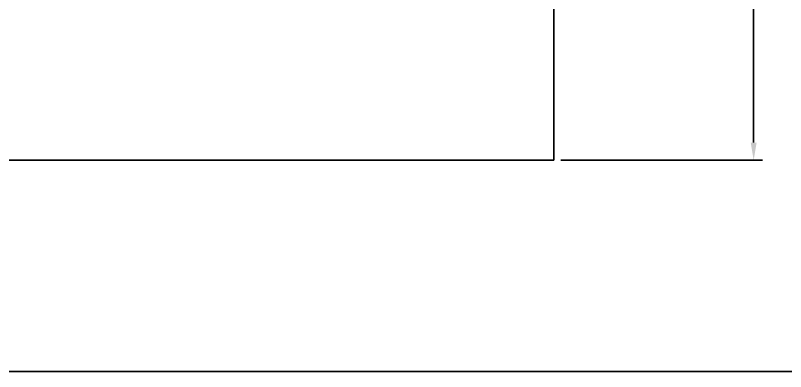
# Model space of a CAD drawing. Extents: x 0 to 3100, y 0 to 2100.
# Drawn here: x 1751 to 2624, y 0 to 403 of the extents above; entities that cross this region are included whole.
import ezdxf

# ---------------------------------------------------------------- set-up
doc = ezdxf.new("R2010")
doc.units = 0
doc.header["$LTSCALE"] = 50
doc.header["$MEASUREMENT"] = 0
doc.linetypes.add('CENTER', pattern=[2, 1.25, -0.25, 0.25, -0.25])
doc.layers.get('0').update_dxf_attribs({"linetype": 'CONTINUOUS'})
doc.layers.get('DEFPOINTS').update_dxf_attribs({"linetype": 'CONTINUOUS'})
doc.layers.add('1', color=2, linetype='CENTER')
doc.layers.add('5', color=5, linetype='CONTINUOUS')
doc.styles.get("Standard").update_dxf_attribs({"font": 'NanumGothic.ttf'})
doc.dimstyles.get("Standard").update_dxf_attribs({"dimtxt": 2.5, "dimasz": 2, "dimexe": 2, "dimexo": 1, "dimgap": 1.5, "dimtad": 1, "dimdec": 0, "dimlfac": 10, "dimrnd": 0.5, "dimzin": 0, "dimdsep": 46, "dimtxsty": 'Standard', "dimcen": 0, "dimclrt": 2, "dimadec": 0, "dimazin": 0, "dimtfac": 1, "dimtdec": 0, "dimtmove": 0, "dimatfit": 3, "dimfxl": 0, "dimtolj": 1, "dimtzin": 0, "dimarcsym": 0})

# ---------------------------------------------------------------- blocks, each defined once
blk = doc.blocks.new('*D48')
at = {"color": 3, "lineweight": -2}
for p, q in [((2406.44, 944.21), (2597.99, 944.21)), ((2587.99, 924.21), (2587.99, 612.57)), ((2587.99, 259.21), (2587.99, 570.86)), ((2369.67, 239.21), (2597.99, 239.21))]:
    blk.add_line(p, q, dxfattribs=at)
at = {"color": 3}
for points in [[(2584.66, 924.21), (2591.33, 924.21), (2587.99, 944.21)], [(2584.66, 259.21), (2591.33, 259.21), (2587.99, 239.21)]]:
    blk.add_solid(points, dxfattribs=at)
at = {"layer": 'DEFPOINTS', "color": 0}
for p in [(2398.44, 944.21), (2587.99, 944.21), (2361.67, 239.21)]:
    blk.add_point(p, dxfattribs=at)
at = {"color": 2, "insert": (2587.99, 591.71), "char_height": 20, "attachment_point": 5}
blk.add_mtext('\\A1;705', dxfattribs=at)

msp = doc.modelspace()

# ---------------------------------------------------------------- linework, layer by layer
at = {"layer": '1', "color": 1, "linetype": 'ByBlock'}
for p in [(2361.67049, 1139.21417), (590.53393, 239.21417)]:
    msp.add_line(p, (2361.67049, 239.21417), dxfattribs=at)
at = {"layer": '5', "color": 212}
msp.add_lwpolyline([(0, 2100), (3100, 2100), (3100, 0), (0, 0)], close=True, dxfattribs=at)

# ---------------------------------------------------------------- dimensions: what is measured, and where the dimension line sits
dim = msp.add_linear_dim(base=(2587.99431, 944.21417), p1=(2361.67049, 239.21417), p2=(2398.43549, 944.21417), angle=90, dimstyle='Standard', override={"dimtxt": 20, "dimasz": 20, "dimexe": 10, "dimexo": 8, "dimgap": 10, "dimtih": 1, "dimtoh": 1, "dimdec": 4, "dimlfac": 1, "dimzin": 8, "dimclrd": 3, "dimclre": 3, "dimtdec": 4, "dimarcsym": 1})
dim.commit()
dim.dimension.update_dxf_attribs({"geometry": '*D48', "text_midpoint": (2587.99431, 591.71417)})

doc.saveas('drawing.dxf')
